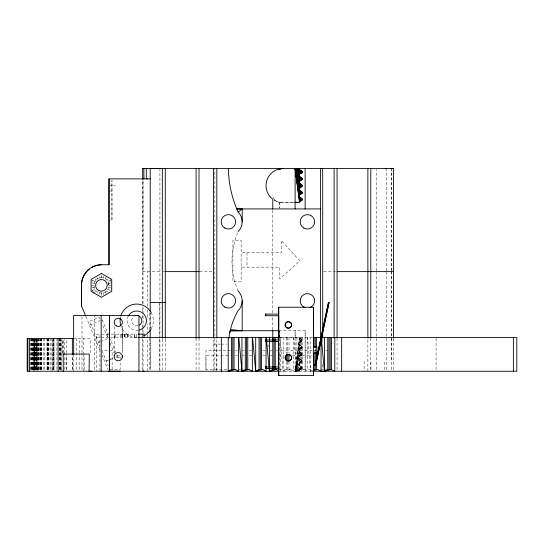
<?xml version="1.0" encoding="UTF-8"?>
<svg xmlns="http://www.w3.org/2000/svg" width="544" height="544" viewBox="0 0 544 544"><rect width="100%" height="100%" fill="white"/><g stroke="black" fill="none" stroke-linecap="round" stroke-linejoin="round"><path stroke-width="0.41" stroke-dasharray="2.72 2.04" d="M30.845 369.56L30.852 339.306M30.94 369.56L30.94 339.306M31.532 369.56L31.532 339.306M31.634 369.56L31.64 338.463M32.164 369.56L32.171 339.306M32.28 369.56L32.28 339.306M32.735 369.56L32.742 339.306M32.858 369.56L32.864 339.306M33.245 371.239L33.245 339.306M33.368 369.56L33.374 339.306M33.68 369.56L33.687 338.463M33.898 369.56L33.816 339.306M34.041 369.56L34.048 339.306M34.177 369.56L34.177 339.306M34.347 371.239L34.333 339.306M34.456 369.56L34.462 339.306M34.544 369.56L34.537 339.306M34.646 369.56L34.666 339.306M34.782 339.306L34.823 369.56L34.891 338.463M35.04 369.56L35.047 339.306M35.244 369.56L35.251 339.306M35.319 369.56L35.326 339.306M35.482 369.56L35.482 339.306M35.605 369.56L35.612 339.306M35.741 369.56L35.741 339.306M35.884 369.56L35.884 339.306M35.999 369.56L36.006 339.306M36.142 369.56L36.149 338.47M36.264 369.56L36.271 339.306M36.38 339.306L36.38 369.56L36.516 339.306M36.577 369.56L36.584 338.47M36.727 369.56L36.74 338.463M36.822 369.56L36.829 339.306M36.924 369.56L36.931 339.306M37.067 369.56L37.074 339.306M37.196 371.239L37.203 339.306M37.325 369.56L37.332 339.306M38.148 369.56L38.155 338.47M38.413 369.56L38.42 339.306M38.515 369.56L38.515 339.306M38.882 369.56L38.889 339.306M39.522 369.56L39.528 339.306M40.066 369.56L40.086 339.306M40.344 369.56L40.344 339.306M40.521 369.56L40.528 339.306M40.895 369.56L40.902 339.306M41.181 369.56L41.188 339.306M41.392 369.56L41.398 339.306M41.534 369.56L41.541 339.306M43.758 369.56L43.765 338.47M44.54 369.56L44.54 338.47M47.049 369.566L47.056 339.306M47.144 369.566L47.07 338.47M47.267 369.566L47.274 339.306M47.444 369.566L47.45 339.306M47.688 369.566L47.695 339.306M47.94 369.566L47.947 339.306M48.015 369.566L48.022 339.306M48.43 369.566L48.436 338.47M48.933 369.566L48.94 339.306M50.381 369.566L50.381 339.313M51.904 369.566L51.911 339.313M52.442 371.246L52.448 339.313M52.884 369.566L52.89 339.313M53.237 369.566L53.251 339.313M53.502 369.566L53.509 338.47M53.706 369.566L53.706 339.313M53.842 369.566L53.849 338.47M53.931 369.566L53.931 338.47L53.972 369.566M56.902 369.566L56.909 339.313M59.724 369.566L59.731 338.47M59.935 369.566L59.935 339.313M60.207 369.566L60.214 339.313M60.574 369.566L60.574 339.313M61.016 371.246L61.023 339.313M61.554 369.566L61.554 339.313M62.186 353.6L62.186 338.47M62.907 352.757L62.907 339.313M63.723 352.757L63.73 339.313M64.634 369.566L64.634 355.28M64.634 354.436L64.634 339.313M66.116 369.607L66.116 354.885M66.769 369.566L66.769 353.6M66.769 352.757L66.776 339.313M72.352 369.566L72.352 355.28M72.665 369.566L72.665 355.28M73.671 371.246L73.617 355.28M76.187 369.566L76.201 338.477M79.621 369.566L79.635 353.6M79.628 352.764L79.642 338.477M81.988 369.56L81.988 353.498M81.988 352.655L81.994 315.459M83.191 371.253L83.198 355.28M83.198 354.443L83.198 338.477M84.157 369.614L84.157 354.892M90.188 352.764L90.222 338.477L73.617 338.47M94.302 369.56L94.309 316.302M101.415 292.93L101.415 295.698L101.415 292.958C91.664 293.325 91.664 277.413 101.415 277.78C111.16 277.413 111.16 293.325 101.415 292.958M101.415 277.78L101.415 275.72L101.415 277.814L99.457 278.066L98.92 276.046M111.948 220.096L111.948 180.39L111.955 220.096L108.997 220.096M112.132 369.607L112.132 350.649L101.674 350.649M142.671 369.573L142.671 328.202M142.671 327.352L142.671 323.979M142.671 318.07L142.671 314.69M142.671 311.311L142.671 307.088M142.671 303.715L142.671 180.39M143.045 371.26L143.045 338.334M143.045 333.268L143.045 329.045M143.045 328.202L143.045 314.69M143.045 313.847L143.045 307.088M143.045 303.715L142.984 180.39M147.553 371.26L147.553 334.954M147.553 334.111L147.553 323.979M147.553 317.22L147.553 309.624M147.553 306.245L147.553 271.626M149.552 369.573L149.552 338.334M149.552 329.888L149.552 312.154M150.212 338.327L150.212 369.566L150.212 338.626M150.212 328.195L150.212 312.997M159.929 371.26L159.929 169.408M196.092 369.573L196.092 338.327M199.022 369.573L199.022 338.327M205.958 369.539L205.958 355.796L230.527 355.796M213.445 371.26L213.445 339.028M214.839 369.573L214.839 168.558M216.838 371.26L216.832 339.028M241.155 267.152L241.155 281.595L232.907 281.595L232.907 240.366L241.155 240.366L241.155 267.152L279.793 267.152L279.793 278.834L299.771 260.977L281.35 240.366L281.35 252.708L241.155 252.708M272.789 329.868L272.782 317.186M272.789 312.956L272.789 209.773M279.657 337.477L279.664 330.718L279.793 337.688L280.439 337.498L279.664 337.477L279.657 330.718M280.432 371.26L280.439 337.498M305.13 330.718L305.13 371.26L305.13 330.718L279.426 330.718M316.098 351.846L316.098 348.357M337.056 369.566L337.056 339.034M367.866 371.26L367.866 338.327M370.797 369.573L370.797 338.327M370.967 369.594L370.967 361.257M376.258 369.573L376.258 272.476M376.258 270.783L376.258 169.408M384.71 369.594L384.71 361.257M386.614 369.573L386.614 271.626M386.614 270.783L386.614 168.558M391.578 369.594L391.578 271.184M391.578 270.783L391.578 169.408L391.578 270.429M393.502 369.573L393.502 338.334M59.52 369.566L59.595 339.313M295.555 337.477L295.12 337.477L295.12 330.718L295.12 371.26L300.091 369.505L298.989 370.682L295.12 371.26L299.445 338.232L298.989 337.477L280.432 337.477M301.709 368.798L295.12 371.26L300.091 352.403L298.989 351.22L298.989 343.196L301.451 339.198C303.314 340.884 300.499 342.115 299.234 342.706L298.901 343.76C298.704 346.045 302.464 345.27 301.995 347.528C301.662 349.146 298.717 348.575 298.901 350.662C300.519 353.076 304.722 354.559 299.234 356.449C297.643 358.986 301.349 359.06 301.988 360.638C302.505 362.909 298.69 362.114 298.901 364.405C300.533 366.853 304.735 368.268 299.234 370.199L298.901 371.26L299.445 369.934L295.12 371.26L299.445 338.232L299.03 337.47M301.988 360.638L299.22 363.344L301.988 361.27L301.988 360.638L299.322 363.195L301.464 359.842L298.901 364.405L300.064 359.264L299.214 358.557L298.989 356.939L301.451 352.94L299.234 356.449L301.988 354.423L301.988 353.736L299.445 356.191L298.901 357.503M110.962 279.861L107.957 281.588L108.97 285.369L108.712 287.327L110.731 287.864M298.989 343.196L295.12 371.26L301.988 368.166L301.988 367.479L295.12 371.26L299.322 344.971L301.716 346.27L298.928 350.309L295.12 371.26L301.893 367.084L299.234 365.459L298.928 364.052L295.12 371.26L301.709 366.846L295.12 371.26L298.989 351.22L299.445 351.975L295.12 371.26L300.091 366.146L299.234 365.459L298.928 364.052M301.709 355.055L299.445 356.191L300.091 352.403L295.12 371.26L299.445 365.718L298.989 364.963L295.12 371.26L298.989 356.939M98.92 294.692L99.457 292.672L97.634 291.917L96.934 293.128M103.367 278.066L103.911 276.046M298.908 371.26L299.445 369.934M298.908 343.76C299.309 340.938 304.654 339.456 299.445 338.232L299.445 342.448L298.901 343.76M299.322 358.714L295.12 371.26L300.064 359.264L298.928 357.857M95.078 279.031L96.07 280.024L94.112 283.41L92.092 282.873M105.189 278.82L106.576 276.42M299.322 344.971L299.322 349.452L301.9 346.508L301.464 346.1L298.901 350.662L298.928 350.309L299.234 351.716L301.893 353.348L299.445 356.191M301.716 348.153L299.214 349.602L301.988 347.528L301.988 346.895L299.322 349.452L300.064 345.522L298.928 344.114M301.723 361.896L300.064 362.644L301.852 361.746A1.931 1.931 0 0 0 301.852 360.155L300.064 359.264M301.709 341.312L299.445 342.448L300.091 338.66L299.234 337.974L301.709 339.361L299.445 342.448L301.988 339.993L301.988 340.68L299.234 342.706M299.322 363.195L301.852 360.155M301.988 346.895L300.064 348.901L301.852 348.004A1.931 1.931 0 0 0 301.852 346.412M93.616 293.162L96.07 290.714M106.76 280.024L107.753 279.031M301.458 348.323L301.852 348.004M301.458 362.066L301.852 361.746M299.227 370.199L300.091 369.505M301.451 341.482L301.845 341.163A2.006 2.006 0 0 0 301.845 339.51M301.451 355.225L301.845 354.906A2.006 2.006 0 0 0 301.845 353.253L300.098 352.403M301.451 368.968L301.845 368.648A2.006 2.006 0 0 0 301.845 366.996M301.451 341.482L301.845 341.163M301.451 355.225L301.845 354.906M301.451 368.968L301.845 368.648M92.46 290.537L94.867 289.15M312.004 370.573L310.665 371.26L307.523 337.593M89.454 325.06L100.558 320.436M98.539 342.407L100.008 341.802M100.735 341.496L108.059 338.45L101.857 323.558M107.78 360.475L106.318 361.08L109.242 359.863M108.514 360.169L112.907 358.34L109.976 359.557M115.831 357.122L120.149 357.122L115.831 357.122L117.416 356.463L110.208 339.136M92.092 287.864L94.085 287.334L92.106 287.864M110.724 282.873L108.712 283.41L112.064 282.513M312.229 370.879L310.665 371.26L310.665 337.593M108.997 185.735L115.389 185.735M108.997 191.066L111.948 191.066M281.336 202.341L293.944 202.341L282.18 202.341M142.671 271.626L161.391 271.626M163.05 271.626L164.71 271.626M199.682 271.626L211.963 271.626M323.626 271.626L335.662 271.626M91.766 285.369L93.854 285.369M108.97 285.369L111.064 285.369M101.619 334.152L114.424 334.152L114.424 337.593M96.485 337.593L137.285 337.593M312.338 337.593L279.813 337.593L279.813 371.26M213.445 344.121L220.13 344.121M220.959 344.121L226.739 344.121M230.527 350.642L205.952 350.642L205.958 369.607L227.134 369.539M235.6 350.642L237.3 350.642M242.379 350.642L244.079 350.642M249.159 350.642L251.702 350.642M262.711 350.642L265.254 350.642M270.334 350.642L272.034 350.642M276.264 350.642L313.534 350.642M325.72 350.649L328.127 350.649M116.98 355.402L120.149 355.409L120.149 358.782M235.6 355.796L237.3 355.796M242.379 355.796L244.079 355.796M249.159 355.796L251.702 355.796M262.711 355.796L265.254 355.796M270.334 355.796L272.034 355.796M277.957 355.796L283.893 355.796M292.359 355.796L311.841 355.796M320.906 369.131L323.313 369.131M324.115 369.131L326.522 369.131M109.84 369.546L120.149 369.546L120.149 362.08M238.993 369.539L240.686 369.539M279.65 369.539L311.841 369.539M279.657 371.253L312.433 371.26M314.384 350.642L316.098 350.649L316.098 351.682L314.384 350.642L314.384 351.628M274.244 200.212A17.068 17.068 0 0 0 275.706 201.008L278.997 202.116M276.352 201.239L273.958 199.886M92.46 280.201L94.867 281.588M107.957 289.15L110.364 290.537A10.309 10.309 0 0 0 111.37 288.034M301.451 366.683L301.893 367.084M301.451 339.198L301.893 339.606M301.464 346.1L301.9 346.508M301.464 359.842L301.9 360.244M106.76 290.714L108.236 292.189M96.934 277.61L97.634 278.82M105.189 291.917L105.896 293.128M102.143 319.777L108.27 334.492M100.028 319.172L99.239 317.268L89.719 321.225L99.831 345.508M110.004 343.114L114.213 353.233M102.095 350.934L108.242 365.697M85.959 316.662L100.11 350.649M101.844 354.81L108.045 369.702M103.367 292.672L103.911 294.692M293.78 337.593L296.922 371.26L303.953 369.539L307.299 371.26L307.299 337.593M280.038 337.593L283.179 371.26L290.21 369.539L293.556 371.26L293.556 337.593M114.308 326.726L114.362 352.852M436.098 338.429L436.098 369.573M391.578 271.279L391.578 361.257M364.099 361.257L364.099 371.26M322.708 339.028L322.708 341.571M322.708 364.473L322.708 369.56M315.262 348.52L315.262 351.886M302.736 337.593L302.736 369.539M301.519 337.593L301.519 369.539M300.268 337.593L300.268 369.539L296.922 371.26L296.922 337.593M288.993 337.593L288.993 353.566M288.993 361.971L288.993 369.539M287.776 337.593L287.776 353.566M287.776 361.971L287.776 369.539M286.525 337.593L286.525 353.566M286.525 361.971L286.525 369.539L283.179 371.26L283.179 337.593M246.996 252.708L246.996 267.152M216.832 344.121L216.832 369.56M165.274 339.028L165.274 369.56M162.343 339.021L162.343 371.26M159.344 303.396L159.344 338.178M159.344 339.028L159.344 369.56M150.212 312.807L150.212 328.596M143.045 180.554L143.045 271.626M136.578 334.152L136.578 337.593M134.599 337.593L134.599 334.152L114.716 334.152L114.716 337.593M134.334 334.152L134.334 337.593M128.765 334.152L128.765 337.593M127.69 334.152L127.69 337.593M127.575 334.152L127.575 337.593M125.113 334.152L125.113 337.593M124.882 334.152L124.882 337.593M124.807 334.152L124.807 337.593M124.685 334.152L124.685 337.593M124.44 334.152L124.44 337.593M124.12 334.152L124.12 337.593M122.475 334.152L122.475 337.593M121.822 334.152L121.822 337.593M120.666 334.152L120.666 337.593M115.26 334.152L115.26 337.593M107.556 334.152L107.556 337.593M99.926 371.26L99.926 334.152L96.485 334.152L96.485 371.26M238.15 291.081A74.691 74.691 0 0 1 237.816 232.349M138.088 325.679A5.154 5.154 0 0 1 134.178 316.234M268.002 346.65A17.129 17.129 0 0 1 268.79 345.256M278.786 202.212A7.596 7.596 0 0 1 272.789 195.466M93.663 292.169A10.309 10.309 0 0 1 91.888 289.313M91.888 281.425A10.309 10.309 0 0 1 92.487 280.214M110.337 280.214A10.309 10.309 0 0 1 110.935 281.425M138.441 330.262A9.71 9.71 0 0 1 128.343 315.846M151.11 312.412A16.578 16.578 0 0 1 151.11 328.998M143.766 335.73A16.578 16.578 0 0 1 141.732 336.518M136.755 337.287A16.578 16.578 0 0 1 121.169 326.373M120.428 317.825A16.578 16.578 0 0 1 120.741 316.411M122.366 326.244L122.339 352.56L122.38 326.244M279.657 202.341L279.657 208.107L279.657 202.341"/><path stroke-width="0.82" d="M27.832 371.239L27.839 338.463M29.56 371.239L29.566 338.463M63.226 371.246L63.226 354.069L64.355 354.069M72.352 354.436L72.359 338.47M73.671 354.443L73.624 315.452L138.951 315.466L138.944 371.26M101.17 371.253L101.177 315.459M94.357 266.268A20.624 20.624 0 0 1 101.415 264.758L108.997 264.758L108.997 178.867L150.212 178.867L150.212 311.148M142.671 179.54L142.671 168.558L393.502 168.558L393.502 338.334M143.908 168.558L143.045 168.565L143.847 168.558L143.908 178.867M150.212 178.867L150.212 168.558M162.343 168.558L162.343 338.178M165.274 338.178L165.274 168.558M196.092 338.327L196.092 168.558M199.022 338.327L199.022 168.558M213.445 338.184L213.445 168.558M216.832 338.184L216.832 168.558M242.182 221.809L242.182 208.93L236.796 208.93L320.552 208.93M265.642 368.56L265.683 366.948L265.642 368.56L278.732 368.567M265.649 341.591L265.683 339.98L265.649 341.591L278.739 341.598M265.649 315.724L265.69 314.106L265.649 315.724L278.746 315.724L278.684 340.075M272.789 208.93L272.789 199.138L272.204 198.764A17.068 17.068 0 0 1 278.963 169.068L283.104 168.558M278.691 313.976L278.691 307.238L313.46 307.244L313.453 375.442L278.678 375.435L278.684 341.761M278.752 375.435L278.691 307.238M301.451 173.142C303.559 171.054 299.676 170.564 298.989 169.136L295.12 168.558L299.322 190.366L298.928 195.704L299.445 201.593L298.989 202.341L294.787 202.341L299.03 202.354L300.091 201.158L298.901 196.058M295.12 208.93L295.12 168.558L300.091 173.672L298.908 175.42C298.71 177.507 301.662 176.929 301.988 178.548C302.471 180.812 298.697 180.037 298.908 182.322L299.234 183.369C304.722 185.266 300.512 186.748 298.908 189.162C298.71 191.25 301.662 190.672 301.988 192.29C302.471 194.555 298.697 193.773 298.908 196.058L299.445 197.37L299.445 201.593L295.12 168.558L299.445 169.884L298.908 168.558M299.22 195.004L300.07 194.303L299.322 190.366L301.988 192.93L301.988 192.29L299.22 190.216M300.091 170.32L295.12 168.558L299.322 176.623L301.988 179.187L301.988 178.548L299.22 176.474M305.13 208.93L305.13 168.558M313.385 352.709L313.453 375.442M313.385 347.657L313.46 307.244M320.552 338.205L320.552 168.558L322.694 168.558L322.708 338.178M334.125 338.184L334.125 168.558M337.056 338.184L337.056 168.558M367.866 338.327L367.866 168.558M370.797 338.327L370.797 168.558M81.6 282.703L81.512 305.98L85.755 316.166M122.386 356.986A4.121 4.121 0 0 0 116.477 352.981A4.121 4.121 0 0 0 115.967 360.101A4.121 4.121 0 0 0 122.386 356.986L122.332 355.953M298.928 175.773L299.234 174.366L301.893 172.734L295.12 168.558L298.989 196.622M315.282 364.548L328.494 302.416L315.282 364.548L313.439 364.548M329.072 302.416L315.697 365.133L329.079 302.416L328.447 302.416M229.806 332.459L230.459 329.596A72.617 72.617 0 0 1 238.143 310.583A13.79 13.79 0 0 0 238.143 291.074M114.233 355.878L114.369 355.382M298.928 195.704L295.12 168.558L301.988 172.339L301.995 171.652L295.12 168.558L300.091 187.415L298.989 182.879L299.322 181.111L295.12 168.558L301.893 171.258L299.234 169.626M300.098 173.672L301.716 172.972L295.12 168.558L300.064 180.56L301.9 179.574L299.322 176.623L300.064 180.56L299.22 181.261M300.064 194.296L301.9 193.317L299.322 190.366L301.458 193.718L299.322 190.366M301.451 173.142L295.12 168.558L299.322 194.854L298.989 188.598L301.893 186.476L299.234 183.369M301.451 200.62C303.307 198.961 300.492 197.676 299.234 197.112M151.164 329.018L148.519 332.466A16.64 16.64 0 0 1 143.786 335.777M301.893 186.476L301.451 186.878L299.445 183.627L301.988 185.395L301.988 186.082L299.445 183.627L301.716 186.714M299.234 201.851L301.893 200.219L299.445 197.37L301.988 199.138L301.988 199.825L299.445 197.37L301.451 200.62L299.445 197.37M238.143 231.567A13.79 13.79 0 0 0 238.143 212.058L242.182 208.93M228.215 337.593L228.215 371.26L231.554 369.539L235.239 369.539L238.585 371.26L238.585 337.593M252.328 337.593L252.328 371.26L248.982 369.539L245.296 369.539L241.958 371.26L238.809 337.593M266.07 337.593L266.07 371.26L262.725 369.539L259.039 369.539L255.694 371.26L252.552 337.593M278.474 370.573L276.468 369.539L272.782 369.539L269.436 371.26L266.295 337.593M334.784 337.593L334.784 371.26L331.439 369.539L327.753 369.539L324.408 371.26L321.266 337.593M109.752 370.818L108.691 371.26L120.149 371.26M300.098 201.158L301.451 200.62M279.147 169.347L280.425 168.912L278.963 169.068M228.215 371.26L235.239 369.539M248.982 369.539L241.958 371.26L241.958 337.593M262.725 369.539L255.694 371.26L255.694 337.593M276.468 369.539L269.436 371.26L269.436 337.593M313.011 370.688L317.696 369.539L321.042 371.26L321.042 337.593M278.705 314.112L265.649 314.106M73.617 338.47L27.207 338.463L27.2 371.239L279.045 371.26M278.705 339.98L265.649 339.98M313.439 346.888L316.894 346.895L316.894 352.906L313.439 352.906M313.439 365.133L315.744 365.133M278.698 366.948L265.642 366.948M58.106 371.246L58.079 338.477L60.384 338.47M242.182 300.832L242.182 330.718L230.207 330.772L278.895 330.718M143.847 371.26L143.045 371.26L143.908 371.26M143.045 168.558L143.847 168.558M142.671 168.558L145.445 168.558M147.553 168.558L146.295 168.558L146.295 178.867L147.553 178.867M149.552 168.558L159.929 168.558M385.594 168.558L386.614 168.558M390.728 168.558L393.502 168.558M279.657 202.341L281.336 202.341M165.43 271.626L199.022 271.626M337.205 271.626L393.502 271.626M150.212 302.546L165.274 302.546M138.258 334.152L144.14 334.152L144.14 337.593M138.135 337.593L279.045 337.593M313.004 337.593L516.8 337.593L516.8 371.26L312.691 371.253M63.226 354.069L89.298 354.076L89.087 371.253M317.696 369.539L314.01 369.539L314.01 352.723M91.97 371.246L89.665 371.246M320.552 371.26L325.156 371.26M230.459 329.596L242.182 330.718M301.988 179.187L300.064 177.181L301.852 178.072A1.931 1.931 0 0 1 301.852 179.663M301.988 192.93L300.064 190.917L301.852 191.814A1.931 1.931 0 0 1 301.852 193.406M300.064 177.181L301.723 177.922M300.064 190.917L301.723 191.665M301.716 171.02L301.845 171.17A2.006 2.006 0 0 1 301.845 172.822M151.164 312.378L148.519 308.938A16.64 16.64 0 0 0 120.884 315.704M301.716 198.506L300.091 197.805L301.845 198.655A2.006 2.006 0 0 1 301.845 200.308M301.716 184.763L300.091 184.062L301.845 184.912A2.006 2.006 0 0 1 301.845 186.565M238.143 212.058L236.654 208.631A108.793 108.793 0 0 1 228.392 168.558M298.928 181.961L295.12 168.558L299.445 174.107L298.989 174.855L295.12 168.558L298.989 188.598L299.445 187.85L295.12 168.558L300.091 187.415M298.901 182.322L298.989 182.879M272.782 330.718L272.816 338.361M513.366 337.593L513.366 371.26M341.652 337.593L341.652 371.26M331.439 337.593L331.439 369.539L324.408 371.26L324.408 337.593M330.188 337.593L330.188 369.539M329.004 337.593L329.004 369.539M327.753 337.593L327.753 369.539M316.479 337.593L316.479 347.677M316.479 352.723L316.479 369.539M315.262 337.593L315.262 347.677M315.262 352.723L315.262 369.539M314.01 337.593L314.01 347.677M288.993 354.409L288.993 361.134M287.776 354.409L287.776 361.134M286.525 354.409L286.525 361.134M275.25 337.593L275.25 369.539M274.033 337.593L274.033 369.539M272.782 337.593L272.782 369.539M261.508 337.593L261.508 369.539M260.29 337.593L260.29 369.539M259.039 337.593L259.039 369.539M247.765 337.593L247.765 369.539M246.548 337.593L246.548 369.539M245.296 337.593L245.296 369.539M234.022 337.593L234.022 369.539M232.805 337.593L232.805 369.539M231.554 337.593L231.554 369.539M221.34 337.593L221.34 371.26M150.212 330.256L150.212 337.79M108.997 178.867L108.997 264.758M228.861 338.259A72.617 72.617 0 0 1 230.282 330.31M277.032 338.001A6.868 6.868 0 0 1 278.759 337.538M139.332 316.234A5.154 5.154 0 0 1 139.332 325.162M135.422 315.724A5.154 5.154 0 0 1 138.088 315.724M304.953 307.605A7.208 7.208 0 0 1 301.634 296.528A7.208 7.208 0 0 1 313.201 296.528A7.208 7.208 0 0 1 309.883 307.605M87.305 271.041A20.624 20.624 0 0 0 81.518 285.369L81.512 305.98L81.512 285.369A19.91 19.91 0 0 1 101.415 264.758M87.768 270.579A20.624 20.624 0 0 1 89.25 269.266M91.984 267.424A20.624 20.624 0 0 1 93.745 266.533M128.343 315.846A9.71 9.71 0 0 1 144.452 314.792A9.71 9.71 0 0 1 139.264 330.079M120.68 325.006A16.64 16.64 0 0 1 120.258 318.532M285.321 323.83A3.223 3.223 0 0 1 290.768 322.81A3.223 3.223 0 0 1 289.054 328.08A3.223 3.223 0 0 1 285.253 324.047M109.405 315.459L109.426 371.253L109.426 315.459M301.723 179.812L299.322 176.623L301.723 179.812M101.415 273.469L91.106 279.419L91.106 291.319L101.415 297.269L111.717 291.319L111.717 279.419L101.415 273.469M298.989 169.136L298.901 168.558L298.989 169.136M224.794 228.058A7.208 7.208 0 0 0 235.613 221.816A7.208 7.208 0 0 0 224.794 215.574A7.208 7.208 0 0 0 224.794 228.058M303.81 228.065A7.208 7.208 0 0 0 314.622 221.823A7.208 7.208 0 0 0 303.81 215.574A7.208 7.208 0 0 0 303.81 228.065M224.794 307.074A7.208 7.208 0 0 0 235.613 300.832A7.208 7.208 0 0 0 224.794 294.59A7.208 7.208 0 0 0 224.794 307.074M98.498 290.414A5.828 5.828 0 0 0 107.243 285.369A5.828 5.828 0 0 0 98.498 280.323A5.828 5.828 0 0 0 98.498 290.414M116.219 325.904A4.121 4.121 0 0 0 122.407 322.334A4.121 4.121 0 0 0 116.219 318.764A4.121 4.121 0 0 0 116.219 325.904M286.804 360.536A3.223 3.223 0 0 0 291.638 357.741A3.223 3.223 0 0 0 286.81 354.953A3.223 3.223 0 0 0 286.804 360.536M286.81 327.726A3.223 3.223 0 0 0 291.645 324.931A3.223 3.223 0 0 0 286.81 322.143A3.223 3.223 0 0 0 286.81 327.726M286.736 360.536A3.223 3.223 0 0 0 291.564 357.748A3.223 3.223 0 0 0 286.736 354.953A3.223 3.223 0 0 0 286.736 360.536"/></g></svg>
